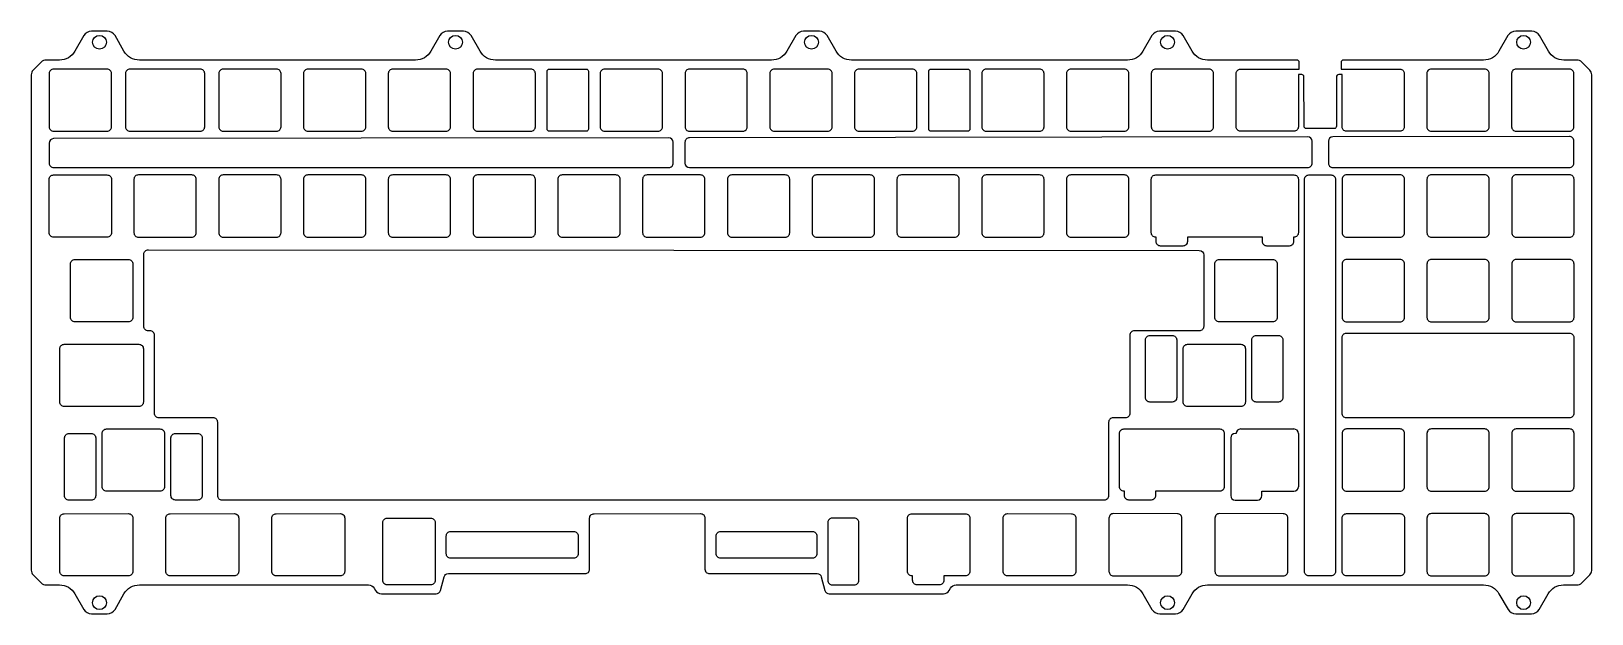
# Model space of a CAD drawing. Header units: millimetres. Extents: x -1005 to -655, y 414 to 545.
import ezdxf

# ---------------------------------------------------------------- set-up
doc = ezdxf.new("R2010")
doc.units = ezdxf.units.MM
doc.layers.get('0').update_dxf_attribs({"linetype": 'CONTINUOUS'})

msp = doc.modelspace()

# ---------------------------------------------------------------- linework, layer by layer
for p, q in [((-735.76, 453.26), (-735.76, 440.26)), ((-734.55, 454.26), (-734.76, 454.26)), ((-733.55, 455.25), (-721.55, 455.25)), ((-720.55, 454.25), (-720.55, 442.26)), ((-734.76, 439.26), (-729.76, 439.26)), ((-728.76, 441.25), (-721.55, 441.25)), ((-728.76, 440.26), (-728.76, 441.25))]:
    msp.add_line(p, q)
for points in [[(-828.71, 422.71, -0.339454), (-827.74, 421.97), (-826.92, 418.92, 0.339454), (-825.96, 418.17), (-800.29, 418.17, 0.267949), (-798.99, 418.92), (-798.7, 419.42, -0.26795), (-797.41, 420.17), (-758.93, 420.17, -0.267949), (-755.47, 418.17), (-753.44, 414.67, 0.267949), (-751.71, 413.67), (-748.18, 413.67, 0.267949), (-746.44, 414.67), (-744.42, 418.17, -0.267949), (-740.96, 420.17), (-678.93, 420.17, -0.267949), (-675.47, 418.17), (-673.44, 414.67, 0.267949), (-671.71, 413.67), (-668.18, 413.67, 0.267949), (-666.44, 414.67), (-664.42, 418.17, -0.267949), (-660.96, 420.17), (-657.94, 420.17, 0.198912), (-656.88, 420.61), (-655.05, 422.44, 0.183808), (-654.62, 423.41), (-654.62, 534.91, 0.198912), (-655.06, 535.97), (-656.88, 537.8, 0.198912), (-657.94, 538.24), (-660.89, 538.24, -0.267949), (-664.35, 540.24), (-666.37, 543.74, 0.267949), (-668.11, 544.74), (-671.72, 544.74, 0.267949), (-673.45, 543.74), (-675.47, 540.24, -0.267949), (-678.93, 538.24), (-710.45, 538.24, 0.414214), (-710.95, 537.74), (-710.95, 536.22), (-697.74, 536.22, -0.414214), (-696.74, 535.22), (-696.74, 523.22, -0.414214), (-697.74, 522.22), (-709.74, 522.22, -0.414214), (-710.74, 523.22), (-710.74, 534.96), (-711.49, 534.96, 0.414641), (-711.99, 534.46), (-711.98, 523.34, -0.414214), (-712.48, 522.84), (-718.77, 522.83, -0.414214), (-719.27, 523.33), (-719.29, 534.46, 0.413786), (-719.79, 534.96), (-720.55, 534.96), (-720.55, 523.22, -0.414214), (-721.55, 522.22), (-733.55, 522.22, -0.414214), (-734.55, 523.22), (-734.55, 535.22, -0.414214), (-733.55, 536.22), (-721.55, 536.22), (-720.34, 536.22), (-720.34, 537.74, 0.414214), (-720.84, 538.24), (-740.96, 538.24, -0.267949), (-744.43, 540.24), (-746.45, 543.74, 0.267949), (-748.18, 544.74), (-751.72, 544.74, 0.267949), (-753.45, 543.74), (-755.47, 540.24, -0.267949), (-758.93, 538.24), (-820.96, 538.24, -0.267949), (-824.43, 540.24), (-826.45, 543.74, 0.267949), (-828.18, 544.74), (-831.72, 544.74, 0.267949), (-833.45, 543.74), (-835.47, 540.24, -0.267949), (-838.93, 538.24), (-900.96, 538.24, -0.267949), (-904.43, 540.24), (-906.45, 543.74, 0.267949), (-908.18, 544.74), (-911.72, 544.74, 0.267949), (-913.45, 543.74), (-915.47, 540.24, -0.267949), (-918.93, 538.24), (-980.96, 538.24, -0.267949), (-984.43, 540.24), (-986.45, 543.74, 0.267949), (-988.18, 544.74), (-991.72, 544.74, 0.267949), (-993.45, 543.74), (-995.47, 540.24, -0.267949), (-998.93, 538.24), (-1001.95, 538.24, 0.198912), (-1003.01, 537.8), (-1004.84, 535.97, 0.198912), (-1005.28, 534.91), (-1005.28, 423.5, 0.198912), (-1004.84, 422.44), (-1003.01, 420.61, 0.198912), (-1001.95, 420.17), (-998.93, 420.17, -0.267949), (-995.47, 418.17), (-993.45, 414.67, 0.267949), (-991.72, 413.67), (-988.18, 413.67, 0.267949), (-986.45, 414.67), (-984.43, 418.17, -0.267949), (-980.96, 420.17), (-929.49, 420.17, -0.267949), (-928.19, 419.42), (-927.9, 418.92, 0.267949), (-926.6, 418.17), (-914.29, 418.17, 0.339454), (-913.33, 418.92), (-912.51, 421.97, -0.339454), (-911.54, 422.71), (-880.8, 422.71, 0.414214), (-879.8, 423.71), (-879.8, 435.2, -0.414214), (-878.8, 436.2), (-854.88, 436.21, -0.414214), (-853.88, 435.21), (-853.88, 423.71, 0.414214), (-852.88, 422.71)], [(-1001.25, 523.22, 0.414214), (-1000.25, 522.22), (-988.25, 522.22, 0.414214), (-987.25, 523.22), (-987.25, 535.22, 0.414214), (-988.25, 536.22), (-1000.25, 536.22, 0.414214), (-1001.25, 535.22)], [(-966.3, 535.22, 0.414214), (-967.3, 536.22), (-983.09, 536.22, 0.414214), (-984.09, 535.22), (-984.09, 523.22, 0.414214), (-983.09, 522.22), (-967.3, 522.22, 0.414214), (-966.3, 523.22)], [(-962.15, 536.22, 0.414214), (-963.15, 535.22), (-963.15, 523.22, 0.414214), (-962.15, 522.22), (-950.15, 522.22, 0.414214), (-949.15, 523.22), (-949.15, 535.22, 0.414214), (-950.15, 536.22)], [(-944.1, 523.22, 0.414214), (-943.1, 522.22), (-931.1, 522.22, 0.414214), (-930.1, 523.22), (-930.1, 535.22, 0.414214), (-931.1, 536.22), (-943.1, 536.22, 0.414214), (-944.1, 535.22)], [(-924.05, 536.22, 0.414214), (-925.05, 535.22), (-925.05, 523.22, 0.414214), (-924.05, 522.22), (-912.05, 522.22, 0.414214), (-911.05, 523.22), (-911.05, 535.22, 0.414214), (-912.05, 536.22)], [(-905, 536.22, 0.414214), (-906, 535.22), (-906, 523.22, 0.414214), (-905, 522.22), (-893, 522.22, 0.414214), (-892, 523.22), (-892, 535.22, 0.414214), (-893, 536.22)], [(-880.08, 535.72), (-880.08, 522.72, -0.414214), (-880.58, 522.22), (-888.85, 522.22, -0.414214), (-889.35, 522.72), (-889.35, 535.72, -0.414214), (-888.85, 536.22), (-880.58, 536.22, -0.414214)], [(-863.42, 535.22, 0.414214), (-864.42, 536.22), (-876.42, 536.22, 0.414214), (-877.42, 535.22), (-877.42, 523.22, 0.414214), (-876.42, 522.22), (-864.42, 522.22, 0.414214), (-863.42, 523.22)], [(-857.37, 536.22, 0.414214), (-858.37, 535.22), (-858.37, 523.22, 0.414214), (-857.37, 522.22), (-845.37, 522.22, 0.414214), (-844.37, 523.22), (-844.37, 535.22, 0.414214), (-845.37, 536.22)], [(-838.32, 536.22, 0.414214), (-839.32, 535.22), (-839.32, 523.22, 0.414214), (-838.32, 522.22), (-826.32, 522.22, 0.414214), (-825.32, 523.22), (-825.32, 535.22, 0.414214), (-826.32, 536.22)], [(-807.27, 536.22), (-819.27, 536.22, 0.414214), (-820.27, 535.22), (-820.27, 523.22, 0.414214), (-819.27, 522.22), (-807.27, 522.22, 0.414214), (-806.27, 523.22), (-806.27, 535.22, 0.414214)], [(-803.12, 536.22), (-794.85, 536.22, -0.414214), (-794.35, 535.72), (-794.35, 522.72, -0.414214), (-794.85, 522.22), (-803.12, 522.22, -0.414214), (-803.62, 522.72), (-803.62, 535.72, -0.414214)], [(-791.7, 523.22, 0.414214), (-790.7, 522.22), (-778.7, 522.22, 0.414214), (-777.7, 523.22), (-777.7, 535.22, 0.414214), (-778.7, 536.22), (-790.7, 536.22, 0.414214), (-791.7, 535.22)], [(-772.65, 535.22), (-772.65, 523.22, 0.414214), (-771.65, 522.22), (-759.65, 522.22, 0.414214), (-758.65, 523.22), (-758.65, 535.22, 0.414214), (-759.65, 536.22), (-771.65, 536.22, 0.414214)], [(-753.6, 535.22), (-753.6, 523.22, 0.414214), (-752.6, 522.22), (-740.6, 522.22, 0.414214), (-739.6, 523.22), (-739.6, 535.22, 0.414214), (-740.6, 536.22), (-752.6, 536.22, 0.414214)], [(-677.69, 535.22, 0.414214), (-678.69, 536.22), (-690.68, 536.22, 0.414214), (-691.69, 535.22), (-691.69, 523.22, 0.414214), (-690.68, 522.22), (-678.69, 522.22, 0.414214), (-677.69, 523.22)], [(-672.64, 523.22, 0.414214), (-671.63, 522.22), (-659.63, 522.22, 0.414214), (-658.64, 523.22), (-658.64, 535.22, 0.414214), (-659.63, 536.22), (-671.63, 536.22, 0.414214), (-672.64, 535.22)], [(-1000.25, 514.05), (-862, 514.05, 0.414641), (-861, 515.06), (-861.01, 519.76, 0.414212), (-862.01, 520.76), (-1000.25, 520.56, 0.413788), (-1001.25, 519.56), (-1001.25, 515.05, 0.414214)], [(-717.44, 515.06), (-717.45, 519.97, 0.414212), (-718.45, 520.97), (-857.39, 520.76, 0.414215), (-858.38, 519.76), (-858.38, 515.05, 0.413786), (-857.38, 514.05), (-718.44, 514.05, 0.414641)], [(-712.81, 514.05), (-659.64, 514.05, 0.414214), (-658.64, 515.05), (-658.64, 520.05, 0.414641), (-659.64, 521.05), (-712.81, 520.98, 0.413786), (-713.81, 519.98), (-713.81, 515.05, 0.414214)], [(-988.25, 512.4, -0.414214), (-987.25, 511.41), (-987.25, 499.4, -0.414214), (-988.25, 498.4), (-1000.25, 498.4, -0.414214), (-1001.25, 499.4), (-1001.25, 511.41, -0.414214), (-1000.25, 512.4)], [(-968.2, 499.4), (-968.2, 511.41, 0.414214), (-969.2, 512.4), (-981.2, 512.4, 0.414214), (-982.2, 511.41), (-982.2, 499.4, 0.414214), (-981.2, 498.4), (-969.2, 498.4, 0.414214)], [(-949.15, 511.41, 0.414214), (-950.15, 512.4), (-962.15, 512.4, 0.414214), (-963.15, 511.41), (-963.15, 499.4, 0.414214), (-962.15, 498.4), (-950.15, 498.4, 0.414214), (-949.15, 499.4)], [(-943.1, 512.4, 0.414214), (-944.1, 511.41), (-944.1, 499.4, 0.414214), (-943.1, 498.4), (-931.1, 498.4, 0.414214), (-930.1, 499.4), (-930.1, 511.41, 0.414214), (-931.1, 512.4)], [(-911.05, 499.4), (-911.05, 511.41, 0.414214), (-912.05, 512.4), (-924.05, 512.4, 0.414214), (-925.05, 511.41), (-925.05, 499.4, 0.414214), (-924.05, 498.4), (-912.05, 498.4, 0.414214)], [(-892, 499.4), (-892, 511.41, 0.414214), (-893, 512.4), (-905, 512.4, 0.414214), (-906, 511.41), (-906, 499.4, 0.414214), (-905, 498.4), (-893, 498.4, 0.414214)], [(-872.95, 511.41, 0.414214), (-873.95, 512.4), (-885.95, 512.4, 0.414214), (-886.95, 511.41), (-886.95, 499.4, 0.414214), (-885.95, 498.4), (-873.95, 498.4, 0.414214), (-872.95, 499.4)], [(-853.9, 499.4), (-853.9, 511.41, 0.414214), (-854.9, 512.4), (-866.9, 512.4, 0.414214), (-867.9, 511.41), (-867.9, 499.4, 0.414214), (-866.9, 498.4), (-854.9, 498.4, 0.414214)], [(-835.85, 498.4, 0.414214), (-834.85, 499.4), (-834.85, 511.41, 0.414214), (-835.85, 512.4), (-847.85, 512.4, 0.414214), (-848.85, 511.41), (-848.85, 499.4, 0.414214), (-847.85, 498.4)], [(-829.8, 511.41), (-829.8, 499.4, 0.414214), (-828.8, 498.4), (-816.8, 498.4, 0.414214), (-815.8, 499.4), (-815.8, 511.41, 0.414214), (-816.8, 512.4), (-828.8, 512.4, 0.414214)], [(-809.75, 498.4), (-797.75, 498.4, 0.414214), (-796.75, 499.4), (-796.75, 511.41, 0.414214), (-797.75, 512.4), (-809.75, 512.4, 0.414214), (-810.75, 511.41), (-810.75, 499.4, 0.414214)], [(-778.7, 512.4), (-790.7, 512.4, 0.414214), (-791.7, 511.41), (-791.7, 499.4, 0.414214), (-790.7, 498.4), (-778.7, 498.4, 0.414214), (-777.7, 499.4), (-777.7, 511.41, 0.414214)], [(-759.65, 498.4, 0.414214), (-758.65, 499.4), (-758.65, 511.41, 0.414214), (-759.65, 512.4), (-771.65, 512.4, 0.414214), (-772.65, 511.41), (-772.65, 499.4, 0.414214), (-771.65, 498.4)], [(-728.61, 497.41), (-728.61, 498.4), (-745.49, 498.4), (-745.49, 497.41, -0.414214), (-746.49, 496.41), (-751.49, 496.41, -0.414214), (-752.49, 497.41), (-752.49, 498.4), (-752.6, 498.4, -0.414214), (-753.6, 499.4), (-753.6, 511.41, -0.414214), (-752.6, 512.4), (-721.55, 512.4, -0.414214), (-720.55, 511.41), (-720.55, 499.4, -0.414214), (-721.55, 498.4), (-721.61, 498.4), (-721.61, 497.41, -0.414214), (-722.61, 496.41), (-727.61, 496.41, -0.414214)], [(-712.19, 511.4), (-712.19, 423.2, -0.414214), (-713.19, 422.2), (-718.19, 422.2, -0.414214), (-719.19, 423.2), (-719.19, 511.4, -0.414214), (-718.19, 512.4), (-713.19, 512.4, -0.414214)], [(-710.71, 499.41, 0.414214), (-709.71, 498.41), (-697.71, 498.41, 0.414214), (-696.71, 499.41), (-696.71, 511.41, 0.414214), (-697.71, 512.41), (-709.71, 512.41, 0.414214), (-710.71, 511.41)], [(-678.66, 512.41), (-690.66, 512.41, 0.414214), (-691.66, 511.41), (-691.66, 499.41, 0.414214), (-690.66, 498.41), (-678.66, 498.41, 0.414214), (-677.66, 499.41), (-677.66, 511.41, 0.414214)], [(-672.61, 499.41, 0.414214), (-671.61, 498.41), (-659.61, 498.41, 0.414214), (-658.61, 499.41), (-658.61, 511.41, 0.414214), (-659.61, 512.41), (-671.61, 512.41, 0.414214), (-672.61, 511.41)], [(-964.38, 457.77), (-976.58, 457.77, -0.414214), (-977.58, 458.77), (-977.58, 476.33, 0.414214), (-978.58, 477.33), (-978.96, 477.33, -0.414214), (-979.96, 478.33), (-979.96, 494.58, -0.414462), (-978.96, 495.58), (-742.81, 495.38, -0.413965), (-741.81, 494.38), (-741.81, 478.33, -0.414214), (-742.81, 477.33), (-757.42, 477.33, 0.414214), (-758.42, 476.33), (-758.42, 458.77, -0.414214), (-759.42, 457.77), (-762.18, 457.77, 0.414214), (-763.18, 456.77), (-763.18, 440.24, -0.414214), (-764.18, 439.24), (-962.38, 439.24, -0.414214), (-963.38, 440.24), (-963.38, 456.77, 0.414214)], [(-982.46, 492.36), (-982.46, 480.36, -0.414214), (-983.46, 479.36), (-995.46, 479.36, -0.414214), (-996.46, 480.36), (-996.46, 492.36, -0.414214), (-995.46, 493.36), (-983.46, 493.36, -0.414214)], [(-739.31, 492.36, -0.414214), (-738.31, 493.36), (-726.31, 493.36, -0.414214), (-725.31, 492.36), (-725.31, 480.36, -0.414214), (-726.31, 479.35), (-738.31, 479.35, -0.414214), (-739.31, 480.36)], [(-697.71, 493.36), (-709.71, 493.36, 0.414214), (-710.71, 492.36), (-710.71, 480.36, 0.414214), (-709.71, 479.36), (-697.71, 479.36, 0.414214), (-696.71, 480.36), (-696.71, 492.36, 0.414214)], [(-691.66, 492.36), (-691.66, 480.36, 0.414214), (-690.66, 479.36), (-678.66, 479.36, 0.414214), (-677.66, 480.36), (-677.66, 492.36, 0.414214), (-678.66, 493.36), (-690.66, 493.36, 0.414214)], [(-671.61, 479.36), (-659.61, 479.36, 0.414214), (-658.61, 480.36), (-658.61, 492.36, 0.414214), (-659.61, 493.36), (-671.61, 493.36, 0.414214), (-672.61, 492.36), (-672.61, 480.36, 0.414214)], [(-980.08, 473.31), (-980.08, 461.31, -0.414214), (-981.08, 460.31), (-997.84, 460.31, -0.414214), (-998.84, 461.31), (-998.84, 473.31, -0.414214), (-997.84, 474.31), (-981.08, 474.31, -0.414214)], [(-754.89, 475.31, -0.414214), (-753.89, 476.31), (-748.89, 476.31, -0.414214), (-747.89, 475.31), (-747.89, 462.31, -0.414214), (-748.89, 461.31), (-753.89, 461.31, -0.414214), (-754.89, 462.31)], [(-746.45, 473.31, -0.414214), (-745.45, 474.31), (-733.45, 474.31, -0.414214), (-732.45, 473.31), (-732.45, 461.31, -0.414214), (-733.45, 460.31), (-745.45, 460.31, -0.414214), (-746.45, 461.31)], [(-731.02, 462.31), (-731.02, 475.31, -0.414214), (-730.02, 476.31), (-725.02, 476.31, -0.414214), (-724.02, 475.31), (-724.02, 462.31, -0.414214), (-725.02, 461.31), (-730.02, 461.31, -0.414214)], [(-659.64, 457.76), (-709.74, 457.76, -0.414214), (-710.74, 458.76), (-710.74, 475.83, -0.414214), (-709.74, 476.83), (-659.64, 476.83, -0.414214), (-658.64, 475.83), (-658.64, 458.76, -0.414214)], [(-996.78, 454.25), (-991.78, 454.25, -0.414214), (-990.78, 453.26), (-990.78, 440.26, -0.414214), (-991.78, 439.25), (-996.78, 439.25, -0.414214), (-997.78, 440.26), (-997.78, 453.26, -0.414214)], [(-988.34, 441.25, -0.414214), (-989.34, 442.26), (-989.34, 454.25, -0.414214), (-988.34, 455.25), (-976.34, 455.25, -0.414214), (-975.34, 454.25), (-975.34, 442.26, -0.414214), (-976.34, 441.25)], [(-967.88, 454.26, -0.414214), (-966.88, 453.26), (-966.88, 440.26, -0.414214), (-967.88, 439.26), (-972.88, 439.26, -0.414214), (-973.88, 440.26), (-973.88, 453.26, -0.414214), (-972.88, 454.26)], [(-737.19, 454.26), (-737.19, 442.26, -0.414214), (-738.19, 441.26), (-752.63, 441.25), (-752.63, 440.26, -0.414214), (-753.63, 439.26), (-758.63, 439.26, -0.414214), (-759.63, 440.26), (-759.63, 441.25), (-759.74, 441.25, -0.414214), (-760.74, 442.26), (-760.74, 454.25, -0.414214), (-759.74, 455.25), (-738.19, 455.26, -0.414214)], [(-696.71, 442.26), (-696.71, 454.26, 0.414214), (-697.71, 455.26), (-709.71, 455.26, 0.414214), (-710.71, 454.26), (-710.71, 442.26, 0.414214), (-709.71, 441.26), (-697.71, 441.26, 0.414214)], [(-690.66, 441.26), (-678.66, 441.26, 0.414214), (-677.66, 442.26), (-677.66, 454.26, 0.414214), (-678.66, 455.26), (-690.66, 455.26, 0.414214), (-691.66, 454.26), (-691.66, 442.26, 0.414214)], [(-671.61, 441.26), (-659.61, 441.26, 0.414214), (-658.61, 442.26), (-658.61, 454.26, 0.414214), (-659.61, 455.26), (-671.61, 455.26, 0.414214), (-672.61, 454.26), (-672.61, 442.26, 0.414214)], [(-998.87, 423.21), (-998.87, 435.2, -0.414214), (-997.87, 436.2), (-983.46, 436.21, -0.414214), (-982.46, 435.21), (-982.46, 423.21, -0.414214), (-983.46, 422.21), (-997.87, 422.2, -0.414214)], [(-974.05, 436.2), (-959.65, 436.21, -0.414214), (-958.65, 435.21), (-958.65, 423.21, -0.414214), (-959.65, 422.21), (-974.05, 422.2, -0.414214), (-975.05, 423.21), (-975.05, 435.2, -0.414214)], [(-935.84, 422.21), (-950.24, 422.2, -0.414214), (-951.24, 423.21), (-951.24, 435.2, -0.414214), (-950.24, 436.2), (-935.84, 436.21, -0.414214), (-934.84, 435.21), (-934.84, 423.21, -0.414214)], [(-914.52, 421.21, -0.414214), (-915.53, 420.21), (-925.3, 420.2, -0.414214), (-926.3, 421.2), (-926.3, 434.21, -0.414214), (-925.3, 435.2), (-915.53, 435.21, -0.414214), (-914.52, 434.21)], [(-825.3, 420.2), (-820.3, 420.2, 0.414214), (-819.3, 421.2), (-819.3, 434.21, 0.414214), (-820.3, 435.2), (-825.3, 435.2, 0.414214), (-826.3, 434.21), (-826.3, 421.2, 0.414214)], [(-795.37, 422.2), (-800.22, 422.2), (-800.22, 421.21, -0.414214), (-801.22, 420.21), (-806.22, 420.21, -0.414214), (-807.22, 421.21), (-807.22, 422.2), (-807.37, 422.2, -0.414214), (-808.37, 423.21), (-808.37, 435.2, -0.414214), (-807.37, 436.2), (-795.37, 436.2, -0.414214), (-794.37, 435.2), (-794.37, 423.21, -0.414214)], [(-786.91, 423.21), (-786.91, 435.21, -0.414214), (-785.91, 436.21), (-771.55, 436.2, -0.414214), (-770.55, 435.2), (-770.55, 423.21, -0.414214), (-771.55, 422.2), (-785.91, 422.21, -0.414214)], [(-763.1, 435.21), (-763.1, 423.21, 0.414214), (-762.1, 422.21), (-747.74, 422.2, 0.414214), (-746.74, 423.21), (-746.74, 435.2, 0.414214), (-747.74, 436.2), (-762.1, 436.21, 0.414214)], [(-738.29, 422.21), (-723.93, 422.2, 0.414214), (-722.93, 423.21), (-722.93, 435.2, 0.414214), (-723.93, 436.2), (-738.29, 436.21, 0.414214), (-739.29, 435.21), (-739.29, 423.21, 0.414214)], [(-696.71, 423.21, -0.414214), (-697.71, 422.21), (-709.71, 422.21, -0.414214), (-710.71, 423.21), (-710.71, 435.21, -0.414214), (-709.71, 436.21), (-697.71, 436.21, -0.414214), (-696.71, 435.21)], [(-677.66, 435.21, 0.414214), (-678.66, 436.21), (-690.66, 436.21, 0.414214), (-691.66, 435.21), (-691.66, 423.21, 0.414214), (-690.66, 422.21), (-678.66, 422.21, 0.414214), (-677.66, 423.21)], [(-672.61, 435.21), (-672.61, 423.21, 0.414214), (-671.61, 422.21), (-659.61, 422.21, 0.414214), (-658.61, 423.21), (-658.61, 435.21, 0.414214), (-659.61, 436.21), (-671.61, 436.21, 0.414214)], [(-883.38, 426.2), (-911.02, 426.2, -0.414214), (-912.02, 427.2), (-912.02, 431.2, -0.414214), (-911.02, 432.2), (-883.38, 432.2, -0.414214), (-882.38, 431.2), (-882.38, 427.2, -0.414214)], [(-829.73, 426.2), (-850.37, 426.2, -0.414214), (-851.37, 427.2), (-851.37, 431.2, -0.414214), (-850.37, 432.2), (-829.73, 432.2, -0.414214), (-828.73, 431.2), (-828.73, 427.2, -0.414214)]]:
    msp.add_lwpolyline(points, format="xyb", close=True)
for centre in [(-989.94, 542.24), (-909.94, 542.24), (-829.94, 542.24), (-749.94, 542.24), (-669.94, 542.24), (-989.94, 416.18), (-749.94, 416.18), (-669.94, 416.18)]:
    msp.add_circle(centre, 1.55)
for centre, start, end in [((-734.76, 453.26), 90, 180), ((-733.55, 454.25), 90, 180), ((-721.55, 454.25), 0, 90), ((-721.55, 442.26), -90, 0), ((-734.76, 440.26), 180, 270), ((-729.76, 440.26), -90, 0)]:
    msp.add_arc(centre, 1, start, end)

doc.saveas('drawing.dxf')
